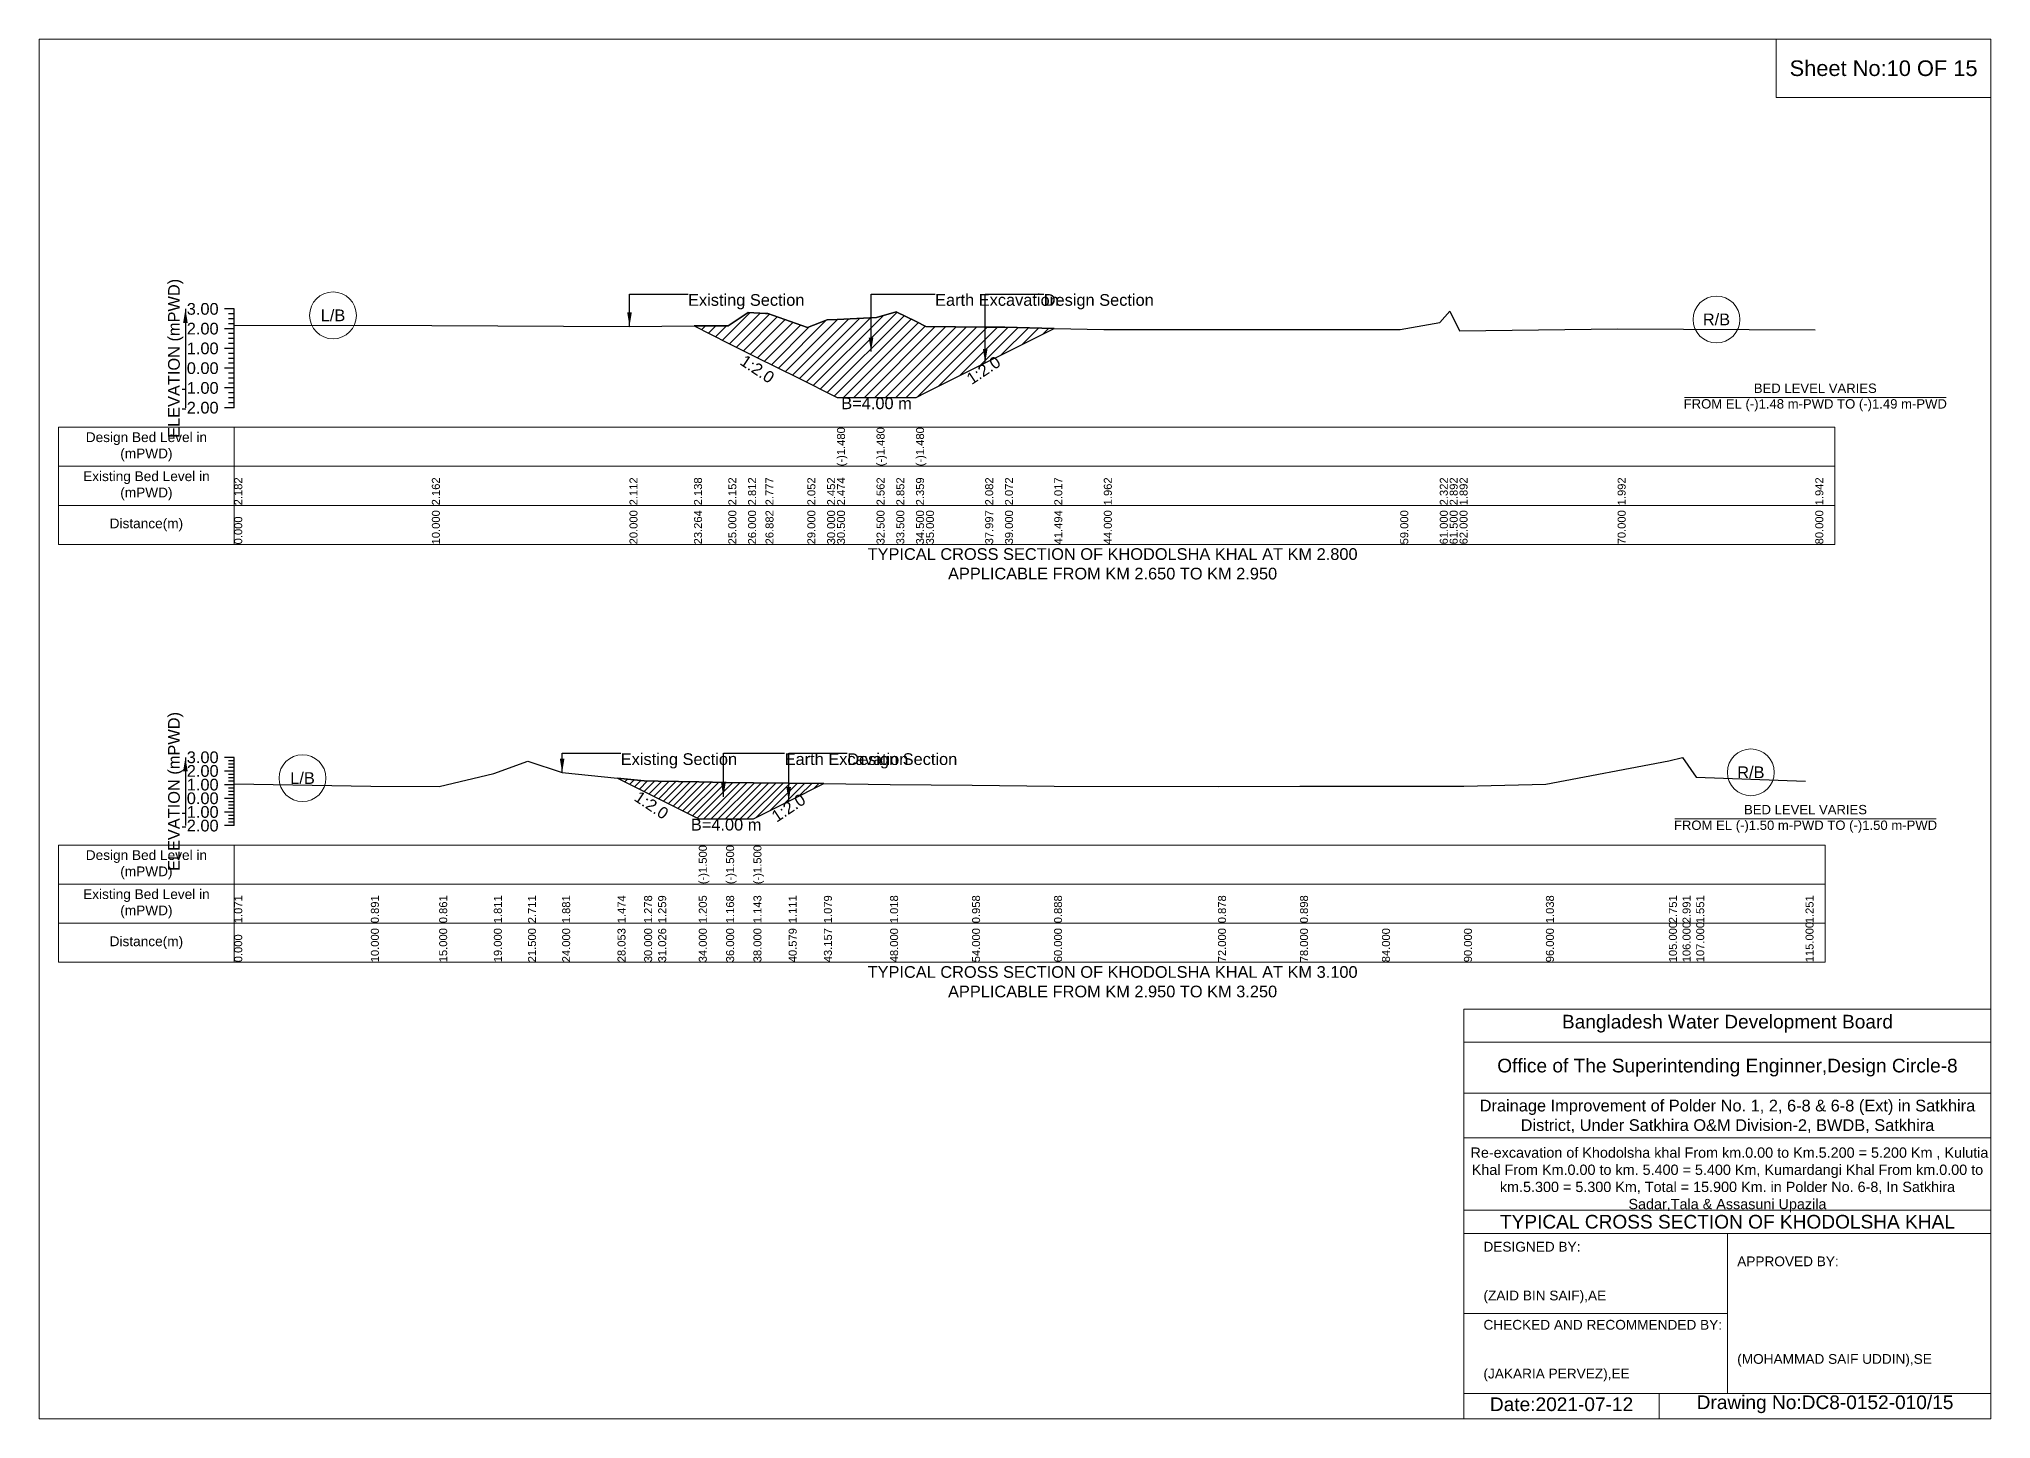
# Model space of a CAD drawing. Header units: inches. Extents: x 91000 to 568000, y -5656 to 0.
# Drawn here: x 190000 to 198000, y -5656 to 0 of the extents above; entities that cross this region are included whole.
import ezdxf

# ---------------------------------------------------------------- set-up
doc = ezdxf.new("R2010")
doc.units = ezdxf.units.IN
doc.header["$LTSCALE"] = 7
doc.header["$MEASUREMENT"] = 0
for name, color, linetype, lineweight in [('Cross section Data Border', 7, 'Continuous', 9), ('Cross Section Labels', 7, 'Continuous', 9), ('Existing_Bed_Level for Xsection', 7, 'Continuous', 25)]:
    doc.layers.add(name, color=color, linetype=linetype, lineweight=lineweight)
doc.styles.get("Standard").update_dxf_attribs({"font": 'arial.ttf'})
doc.dimstyles.get("Standard").update_dxf_attribs({"dimtxt": 0.18, "dimasz": 0.18, "dimexe": 0.18, "dimexo": 0.0625, "dimgap": 0.09, "dimtad": 0, "dimtih": 1, "dimtoh": 1, "dimdec": 4, "dimzin": 0, "dimdsep": 46, "dimtxsty": 'Standard', "dimcen": 0.09, "dimadec": 0, "dimazin": 0, "dimtfac": 1, "dimtdec": 4, "dimtofl": 0, "dimtmove": 0, "dimatfit": 3, "dimfxl": 1, "dimtolj": 1, "dimtzin": 0, "dimarcsym": 0})

msp = doc.modelspace()

# ---------------------------------------------------------------- hatches: boundary and pattern name
at = {"layer": 'Existing_Bed_Level for Xsection'}
h = msp.add_hatch(dxfattribs=at)
h.set_pattern_fill('ANSI31', color=256, scale=243, style=0)
h.paths.add_polyline_path([(192684.4, -1176.1), (192825, -1246.4), (192906, -1286.9), (192977.4, -1322.6), (192987, -1327.4), (193149, -1408.4), (193230, -1448.9), (193270.5, -1469.1), (193432.5, -1469.1), (193513.5, -1469.1), (193594.5, -1469.1), (193635, -1448.9), (193877.8, -1327.5), (193959, -1286.9), (194161, -1185.9), (193959, -1181.4), (193877.8, -1180.6), (193635, -1178.2), (193594.5, -1158.2), (193513.5, -1118.2), (193432.5, -1141.7), (193270.5, -1148.9), (193230, -1150.6), (193149, -1183), (192987, -1124.7), (192977.4, -1124.3), (192906, -1121.5), (192825, -1174.9)])
h = msp.add_hatch(dxfattribs=at)
h.set_pattern_fill('ANSI31', color=256, scale=168, style=0)
h.paths.add_polyline_path([(192370.9, -3029.7), (192480, -3084.2), (192537.5, -3113), (192704, -3196.2), (192816, -3196.2), (192928, -3196.2), (193072.4, -3124), (193216.8, -3051.8), (193072.4, -3050), (192928, -3048.2), (192816, -3046.8), (192704, -3044.8), (192537.5, -3041.7), (192480, -3040.6)])

# ---------------------------------------------------------------- linework, layer by layer
at = {"layer": 'Cross section Data Border'}
for points in [[(190080, -1591.3), (197360, -1591.3), (197360, -2071.3), (190080, -2071.3)], [(190080, -3304.2), (197320, -3304.2), (197320, -3784.2), (190080, -3784.2)]]:
    msp.add_lwpolyline(points, close=True, dxfattribs=at)
for points in [[(190800, -1591.3), (190800, -2071.3)], [(190080, -1751.3), (197360, -1751.3)], [(190080, -1911.3), (197360, -1911.3)], [(190800, -3304.2), (190800, -3784.2)], [(190080, -3464.2), (197320, -3464.2)], [(190080, -3624.2), (197320, -3624.2)]]:
    msp.add_lwpolyline(points, dxfattribs=at)
at = {"layer": 'Cross Section Labels'}
for points in [[(190000, 0), (198000, 0), (198000, -5656), (190000, -5656)], [(197120, 0), (198000, 0), (198000, -240), (197120, -240)]]:
    msp.add_lwpolyline(points, close=True, dxfattribs=at)
for points in [[(196744.2, -1469.1), (197815.8, -1469.1)], [(196704.2, -3196.2), (197775.8, -3196.2)], [(195840, -5656), (195840, -3976), (198000, -3976)], [(195840, -4112), (198000, -4112)], [(195840, -4320), (198000, -4320)], [(195840, -4504), (198000, -4504)], [(195840, -4800), (198000, -4800)], [(195840, -4896), (198000, -4896)], [(196920, -4896), (196920, -5552)], [(195840, -5224), (196920, -5224)], [(195840, -5552), (198000, -5552)], [(196640, -5552), (196640, -5656)]]:
    msp.add_lwpolyline(points, dxfattribs=at)
for centre in [(191205, -1132.8), (196875, -1149.4), (191080, -3029.3), (197016, -3005.8)]:
    msp.add_circle(centre, 96, dxfattribs=at)
at = {"layer": 'Existing_Bed_Level for Xsection'}
for points in [[(190800, -1106.3), (190760, -1106.3)], [(190800, -1511.3), (190800, -1430.3), (190800, -1349.3), (190800, -1268.3), (190800, -1187.3), (190800, -1106.3)], [(190800, -1172.5), (191610, -1174.1), (192420, -1178.2), (192684.4, -1176.1), (192825, -1174.9), (192906, -1121.5), (192977.4, -1124.3), (192987, -1124.7), (193149, -1183), (193230, -1150.6), (193270.5, -1148.9), (193270.5, -1148.9), (193432.5, -1141.7), (193432.5, -1141.7), (193513.5, -1118.2), (193594.5, -1158.2), (193594.5, -1158.2), (193635, -1178.2), (193877.8, -1180.6), (193959, -1181.4), (194161, -1185.9), (194364, -1190.3), (195579, -1190.3), (195741, -1161.2), (195781.5, -1115), (195822, -1196), (196470, -1187.9), (197280, -1192)], [(190800, -1187.3), (190760, -1187.3)], [(190800, -1126.5), (190776, -1126.5)], [(190800, -1146.8), (190776, -1146.8)], [(190800, -1167), (190776, -1167)], [(190800, -1268.3), (190760, -1268.3)], [(190800, -1207.5), (190776, -1207.5)], [(190800, -1227.8), (190776, -1227.8)], [(190800, -1248), (190776, -1248)], [(190800, -1349.3), (190760, -1349.3)], [(190800, -1288.5), (190776, -1288.5)], [(190800, -1308.8), (190776, -1308.8)], [(190800, -1329), (190776, -1329)], [(190800, -1430.3), (190760, -1430.3)], [(190800, -1369.5), (190776, -1369.5)], [(190800, -1389.8), (190776, -1389.8)], [(190800, -1410), (190776, -1410)], [(190800, -1511.3), (190760, -1511.3)], [(190800, -1450.5), (190776, -1450.5)], [(190800, -1470.8), (190776, -1470.8)], [(190800, -1491), (190776, -1491)], [(190800, -2944.2), (190760, -2944.2)], [(190800, -2958.2), (190776, -2958.2)], [(190800, -3224.2), (190800, -3168.2), (190800, -3112.2), (190800, -3056.2), (190800, -3000.2), (190800, -2944.2)], [(190800, -3052.2), (191360, -3062.3), (191640, -3064), (191864, -3010.8), (192004, -2960.4), (192144, -3006.9), (192370.9, -3029.7), (192480, -3040.6), (192537.5, -3041.7), (192704, -3044.8), (192704, -3044.8), (192816, -3046.8), (192816, -3046.8), (192928, -3048.2), (192928, -3048.2), (193072.4, -3050), (193216.8, -3051.8), (193488, -3055.2), (193824, -3058.6), (194160, -3062.5), (194832, -3063), (195168, -3061.9), (195504, -3061.9), (195840, -3062.5), (196176, -3054.1), (196680, -2958.2), (196736, -2944.7), (196792, -3025.4), (197240, -3042.2)], [(190800, -3000.2), (190760, -3000.2)], [(190800, -2972.2), (190776, -2972.2)], [(190800, -2986.2), (190776, -2986.2)], [(190800, -3014.2), (190776, -3014.2)], [(190800, -3028.2), (190776, -3028.2)], [(190800, -3056.2), (190760, -3056.2)], [(190800, -3112.2), (190760, -3112.2)], [(190800, -3042.2), (190776, -3042.2)], [(190800, -3070.2), (190776, -3070.2)], [(190800, -3084.2), (190776, -3084.2)], [(190800, -3098.2), (190776, -3098.2)], [(190800, -3168.2), (190760, -3168.2)], [(190800, -3126.2), (190776, -3126.2)], [(190800, -3140.2), (190776, -3140.2)], [(190800, -3154.2), (190776, -3154.2)], [(190800, -3182.2), (190776, -3182.2)], [(190800, -3196.2), (190776, -3196.2)], [(190800, -3224.2), (190760, -3224.2)], [(190800, -3210.2), (190776, -3210.2)]]:
    msp.add_lwpolyline(points, dxfattribs=at)
for points in [[(192684.4, -1176.1), (192825, -1246.4), (192906, -1286.9), (192977.4, -1322.6), (192987, -1327.4), (193149, -1408.4), (193230, -1448.9), (193270.5, -1469.1), (193270.5, -1469.1), (193432.5, -1469.1), (193432.5, -1469.1), (193513.5, -1469.1), (193594.5, -1469.1), (193594.5, -1469.1), (193635, -1448.9), (193877.8, -1327.5), (193959, -1286.9), (194161, -1185.9), (193959, -1181.4), (193877.8, -1180.6), (193635, -1178.2), (193594.5, -1158.2), (193594.5, -1158.2), (193513.5, -1118.2), (193432.5, -1141.7), (193432.5, -1141.7), (193270.5, -1148.9), (193270.5, -1148.9), (193230, -1150.6), (193149, -1183), (192987, -1124.7), (192977.4, -1124.3), (192906, -1121.5), (192825, -1174.9)], [(192370.9, -3029.7), (192370.9, -3029.7), (192480, -3084.2), (192537.5, -3113), (192704, -3196.2), (192704, -3196.2), (192816, -3196.2), (192816, -3196.2), (192928, -3196.2), (192928, -3196.2), (193072.4, -3124), (193216.8, -3051.8), (193216.8, -3051.8), (193216.8, -3051.8), (193072.4, -3050), (192928, -3048.2), (192928, -3048.2), (192816, -3046.8), (192816, -3046.8), (192704, -3044.8), (192704, -3044.8), (192537.5, -3041.7), (192480, -3040.6), (192370.9, -3029.7)]]:
    msp.add_lwpolyline(points, close=True, dxfattribs=at)

# ---------------------------------------------------------------- texts
at = {"layer": 'Cross section Data Border', "char_height": 40, "width": 640, "attachment_point": 5}
for s, insert in [('Design Bed Level in (mPWD)', (190440, -1671.3)), ('Existing Bed Level in (mPWD)', (190440, -1831.3)), ('Distance(m)', (190440, -1991.3)), ('Design Bed Level in (mPWD)', (190440, -3384.2)), ('Existing Bed Level in (mPWD)', (190440, -3544.2)), ('Distance(m)', (190440, -3704.2))]:
    msp.add_mtext(s, dxfattribs=dict(at, insert=insert))
at = {"layer": 'Cross Section Labels'}
for s, insert, char_height, attachment_point in [('Sheet No:10 OF 15', (197560, -120), 64, 5), ('L/B', (191205, -1132.8), 48, 5), ('Existing Section', (192660, -1045.5), 48, 1), ('Earth Excavation', (193672.5, -1045.5), 48, 1), ('Design Section', (194117.8, -1045.5), 48, 1), ('R/B', (196875, -1149.4), 48, 5), ('BED LEVEL VARIES ^JFROM EL (-)1.48 m-PWD TO (-)1.49 m-PWD', (197280, -1469.1), 38.4, 5), ('B=4.00 m', (193432.5, -1469.1), 48, 2), ('TYPICAL CROSS SECTION OF KHODOLSHA KHAL AT KM 2.800^JAPPLICABLE FROM KM 2.650 TO KM 2.950', (194400, -2151.3), 48, 5), ('Existing Section', (192384, -2927.4), 48, 1), ('Earth Excavation', (193056, -2927.4), 48, 1), ('Design Section', (193312.4, -2927.4), 48, 1), ('L/B', (191080, -3029.3), 48, 5), ('R/B', (197016, -3005.8), 48, 5), ('B=4.00 m', (192816, -3196.2), 48, 2), ('BED LEVEL VARIES ^JFROM EL (-)1.50 m-PWD TO (-)1.50 m-PWD', (197240, -3196.2), 38.4, 5), ('TYPICAL CROSS SECTION OF KHODOLSHA KHAL AT KM 3.100^JAPPLICABLE FROM KM 2.950 TO KM 3.250', (194400, -3864.2), 48, 5), ('Bangladesh Water Development Board', (196920, -4036), 56, 5), ('Office of The Superintending Enginner,Design Circle-8', (196920, -4216), 56, 5)]:
    msp.add_mtext(s, dxfattribs=dict(at, insert=insert, char_height=char_height, attachment_point=attachment_point))
at = {"layer": 'Cross Section Labels', "char_height": 48, "attachment_point": 2}
for insert, rotation in [((192957.2, -1332.7), 326.30993), ((193857.5, -1337.6), 33.69007), ((192523.5, -3120), 326.30993), ((193058.4, -3131), 33.69007)]:
    msp.add_mtext('1:2.0', dxfattribs=dict(at, insert=insert, rotation=rotation))
at = {"layer": 'Cross Section Labels'}
for s, insert, char_height, width, attachment_point in [('Drainage Improvement of Polder No. 1, 2, 6-8 & 6-8 (Ext) in Satkhira District, Under Satkhira O&M Division-2, BWDB, Satkhira', (196920, -4416), 48, 2240, 5), (' Re-excavation of Khodolsha khal From km.0.00 to Km.5.200 = 5.200 Km , Kulutia Khal From Km.0.00 to km. 5.400 = 5.400 Km, Kumardangi Khal From km.0.00 to km.5.300 = 5.300 Km, Total = 15.900 Km. in Polder No. 6-8, In Satkhira Sadar,Tala & Assasuni Upazila', (196920, -4676), 42.1524, 2160, 5), ('TYPICAL CROSS SECTION OF KHODOLSHA KHAL', (196920, -4848), 56, 2240, 5), ('DESIGNED BY:^J^J^J(ZAID BIN SAIF),AE', (195920, -5056), 40, 1120, 4), ('APPROVED BY:^J^J^J^J^J^J(MOHAMMAD SAIF UDDIN),SE', (196960, -5216), 40, 1120, 4), ('CHECKED AND RECOMMENDED BY:^J^J^J(JAKARIA PERVEZ),EE', (195920, -5376), 40, 1120, 4), ('Date:2021-07-12', (196240, -5596), 56, 1120, 5), ('Drawing No:DC8-0152-010/15', (197320, -5596), 56, 1760, 5)]:
    msp.add_mtext(s, dxfattribs=dict(at, insert=insert, char_height=char_height, width=width, attachment_point=attachment_point))
at = {"layer": 'Existing_Bed_Level for Xsection', "rotation": 90}
for s, insert, char_height, attachment_point in [('ELEVATION (mPWD)', (190560, -1308.8), 48, 5), ('(-)1.480', (193270.5, -1751.3), 32.8, 1), ('(-)1.480', (193432.5, -1751.3), 32.8, 1), ('(-)1.480', (193594.5, -1751.3), 32.8, 1), ('2.182', (190800, -1911.3), 32.8, 1), ('2.162', (191610, -1911.3), 32.8, 1), ('2.112', (192420, -1911.3), 32.8, 1), ('2.138', (192684.4, -1911.3), 32.8, 1), ('2.152', (192825, -1911.3), 32.8, 1), ('2.812', (192906, -1911.3), 32.8, 1), ('2.777', (192977.4, -1911.3), 32.8, 1), ('2.052', (193149, -1911.3), 32.8, 1), ('2.452', (193230, -1911.3), 32.8, 1), ('2.474', (193270.5, -1911.3), 32.8, 1), ('2.562', (193432.5, -1911.3), 32.8, 1), ('2.852', (193513.5, -1911.3), 32.8, 1), ('2.359', (193594.5, -1911.3), 32.8, 1), ('2.082', (193877.8, -1911.3), 32.8, 1), ('2.072', (193959, -1911.3), 32.8, 1), ('2.017', (194161, -1911.3), 32.8, 1), ('1.962', (194364, -1911.3), 32.8, 1), ('2.322', (195741, -1911.3), 32.8, 1), ('2.892', (195781.5, -1911.3), 32.8, 1), ('1.892', (195822, -1911.3), 32.8, 1), ('1.992', (196470, -1911.3), 32.8, 1), ('1.942', (197280, -1911.3), 32.8, 1), ('0.000', (190800, -2071.3), 32.8, 1), ('10.000', (191610, -2071.3), 32.8, 1), ('20.000', (192420, -2071.3), 32.8, 1), ('23.264', (192684.4, -2071.3), 32.8, 1), ('25.000', (192825, -2071.3), 32.8, 1), ('26.000', (192906, -2071.3), 32.8, 1), ('26.882', (192977.4, -2071.3), 32.8, 1), ('29.000', (193149, -2071.3), 32.8, 1), ('30.000', (193230, -2071.3), 32.8, 1), ('30.500', (193270.5, -2071.3), 32.8, 1), ('32.500', (193432.5, -2071.3), 32.8, 1), ('33.500', (193513.5, -2071.3), 32.8, 1), ('34.500', (193594.5, -2071.3), 32.8, 1), ('35.000', (193635, -2071.3), 32.8, 1), ('37.997', (193877.8, -2071.3), 32.8, 1), ('39.000', (193959, -2071.3), 32.8, 1), ('41.494', (194161, -2071.3), 32.8, 1), ('44.000', (194364, -2071.3), 32.8, 1), ('59.000', (195579, -2071.3), 32.8, 1), ('61.000', (195741, -2071.3), 32.8, 1), ('61.500', (195781.5, -2071.3), 32.8, 1), ('62.000', (195822, -2071.3), 32.8, 1), ('70.000', (196470, -2071.3), 32.8, 1), ('80.000', (197280, -2071.3), 32.8, 1), ('ELEVATION (mPWD)', (190560, -3084.2), 48, 5), ('(-)1.500', (192704, -3464.2), 32.8, 1), ('(-)1.500', (192816, -3464.2), 32.8, 1), ('(-)1.500', (192928, -3464.2), 32.8, 1), ('1.071', (190800, -3624.2), 32.8, 1), ('0.891', (191360, -3624.2), 32.8, 1), ('0.861', (191640, -3624.2), 32.8, 1), ('1.811', (191864, -3624.2), 32.8, 1), ('2.711', (192004, -3624.2), 32.8, 1), ('1.881', (192144, -3624.2), 32.8, 1), ('1.474', (192370.9, -3624.2), 32.8, 1), ('1.278', (192480, -3624.2), 32.8, 1), ('1.259', (192537.5, -3624.2), 32.8, 1), ('1.205', (192704, -3624.2), 32.8, 1), ('1.168', (192816, -3624.2), 32.8, 1), ('1.143', (192928, -3624.2), 32.8, 1), ('1.111', (193072.4, -3624.2), 32.8, 1), ('1.079', (193216.8, -3624.2), 32.8, 1), ('1.018', (193488, -3624.2), 32.8, 1), ('0.958', (193824, -3624.2), 32.8, 1), ('0.888', (194160, -3624.2), 32.8, 1), ('0.878', (194832, -3624.2), 32.8, 1), ('0.898', (195168, -3624.2), 32.8, 1), ('1.038', (196176, -3624.2), 32.8, 1), ('2.751', (196680, -3624.2), 32.8, 1), ('2.991', (196736, -3624.2), 32.8, 1), ('1.551', (196792, -3624.2), 32.8, 1), ('1.251', (197240, -3624.2), 32.8, 1), ('0.000', (190800, -3784.2), 32.8, 1), ('10.000', (191360, -3784.2), 32.8, 1), ('15.000', (191640, -3784.2), 32.8, 1), ('19.000', (191864, -3784.2), 32.8, 1), ('21.500', (192004, -3784.2), 32.8, 1), ('24.000', (192144, -3784.2), 32.8, 1), ('28.053', (192370.9, -3784.2), 32.8, 1), ('30.000', (192480, -3784.2), 32.8, 1), ('31.026', (192537.5, -3784.2), 32.8, 1), ('34.000', (192704, -3784.2), 32.8, 1), ('36.000', (192816, -3784.2), 32.8, 1), ('38.000', (192928, -3784.2), 32.8, 1), ('40.579', (193072.4, -3784.2), 32.8, 1), ('43.157', (193216.8, -3784.2), 32.8, 1), ('48.000', (193488, -3784.2), 32.8, 1), ('54.000', (193824, -3784.2), 32.8, 1), ('60.000', (194160, -3784.2), 32.8, 1), ('72.000', (194832, -3784.2), 32.8, 1), ('78.000', (195168, -3784.2), 32.8, 1), ('84.000', (195504, -3784.2), 32.8, 1), ('90.000', (195840, -3784.2), 32.8, 1), ('96.000', (196176, -3784.2), 32.8, 1), ('105.000', (196680, -3784.2), 32.8, 1), ('106.000', (196736, -3784.2), 32.8, 1), ('107.000', (196792, -3784.2), 32.8, 1), ('115.000', (197240, -3784.2), 32.8, 1)]:
    msp.add_mtext(s, dxfattribs=dict(at, insert=insert, char_height=char_height, attachment_point=attachment_point))
at = {"layer": 'Existing_Bed_Level for Xsection', "char_height": 48, "attachment_point": 6}
for s, insert in [('3.00', (190736, -1106.3)), ('2.00', (190736, -1187.3)), ('1.00', (190736, -1268.3)), ('0.00', (190736, -1349.3)), ('-1.00', (190736, -1430.3)), ('-2.00', (190736, -1511.3)), ('3.00', (190736, -2944.2)), ('2.00', (190736, -3000.2)), ('1.00', (190736, -3056.2)), ('0.00', (190736, -3112.2)), ('-1.00', (190736, -3168.2)), ('-2.00', (190736, -3224.2))]:
    msp.add_mtext(s, dxfattribs=dict(at, insert=insert))

# ---------------------------------------------------------------- leaders
at = {"layer": 'Cross Section Labels', "annotation_type": 0, "has_hookline": 1, "hookline_direction": 0}
for points, text_width in [([(192420, -1178.2), (192420, -1045.5), (192659.9, -1045.5)], 467.2), ([(193409.9, -1281), (193409.9, -1045.5), (193672.4, -1045.5)], 497), ([(193877.8, -1327.5), (193877.8, -1045.5), (194117.7, -1045.5)], 441.2), ([(192144, -3006.9), (192144, -2927.4), (192383.9, -2927.4)], 467.2), ([(192804.8, -3106.4), (192804.8, -2927.4), (193055.9, -2927.4)], 497), ([(193072.4, -3124), (193072.4, -2927.4), (193312.3, -2927.4)], 441.2)]:
    msp.add_leader(points, dimstyle='Standard', override={"dimasz": 57.6}, dxfattribs=dict(at, text_width=text_width))
at = {"layer": 'Existing_Bed_Level for Xsection'}
for points in [[(190600, -1106.3), (190600, -1511.3)], [(190600, -2944.2), (190600, -3224.2)]]:
    msp.add_leader(points, dimstyle='Standard', override={"dimasz": 57.6}, dxfattribs=at)

doc.saveas('drawing.dxf')
